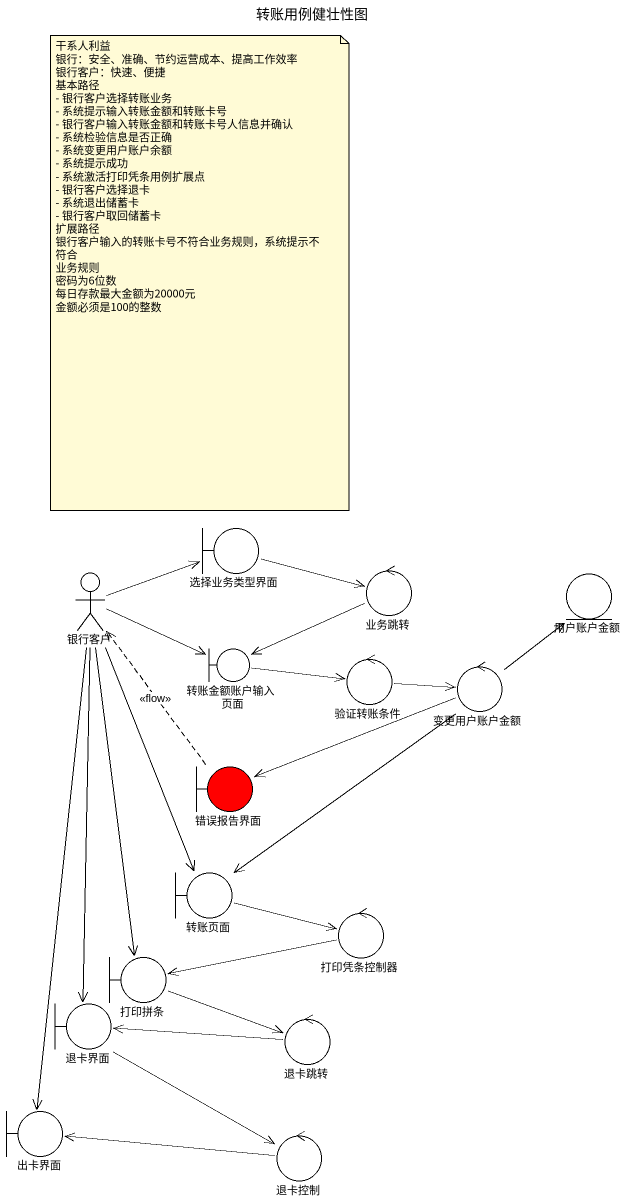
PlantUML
@startuml
title 转账用例健壮性图
boundary 选择业务类型界面
actor 银行客户
control 业务跳转
entity 用户账户金额
boundary 转账金额账户输入页面
control 验证转账条件
control 变更用户账户金额
boundary 错误报告界面 #FF0000
boundary 转账页面
control 打印凭条控制器
boundary 打印拼条
boundary 退卡界面
control 退卡跳转
boundary 出卡界面
control 退卡控制
选择业务类型界面 -right-> 业务跳转
银行客户 -right-> 选择业务类型界面
银行客户 -right-> 转账金额账户输入页面
银行客户 --> 转账页面
银行客户 --> 打印拼条
银行客户 --> 退卡界面
银行客户 --> 出卡界面
业务跳转 -left-> 转账金额账户输入页面
转账金额账户输入页面 -right-> 验证转账条件
验证转账条件 -right-> 变更用户账户金额
变更用户账户金额 -up-> 用户账户金额
变更用户账户金额 -left-> 错误报告界面
变更用户账户金额 --> 转账页面
错误报告界面 .up.> 银行客户 : <<flow>>
转账页面 -right-> 打印凭条控制器
打印凭条控制器 -left-> 打印拼条
打印拼条 -right-> 退卡跳转
退卡界面 --> 退卡控制
退卡跳转 -left-> 退卡界面
退卡控制 -left-> 出卡界面
note as N1
  干系人利益
  银行：安全、准确、节约运营成本、提高工作效率
  银行客户：快速、便捷
  基本路径
  - 银行客户选择转账业务
  - 系统提示输入转账金额和转账卡号
  - 银行客户输入转账金额和转账卡号人信息并确认
  - 系统检验信息是否正确
  - 系统变更用户账户余额
  - 系统提示成功
  - 系统激活打印凭条用例扩展点
  - 银行客户选择退卡
  - 系统退出储蓄卡
  - 银行客户取回储蓄卡
  扩展路径
  银行客户输入的转账卡号不符合业务规则，系统提示不符合
  业务规则
  密码为6位数
  每日存款最大金额为20000元
  金额必须是100的整数
end note
@enduml
